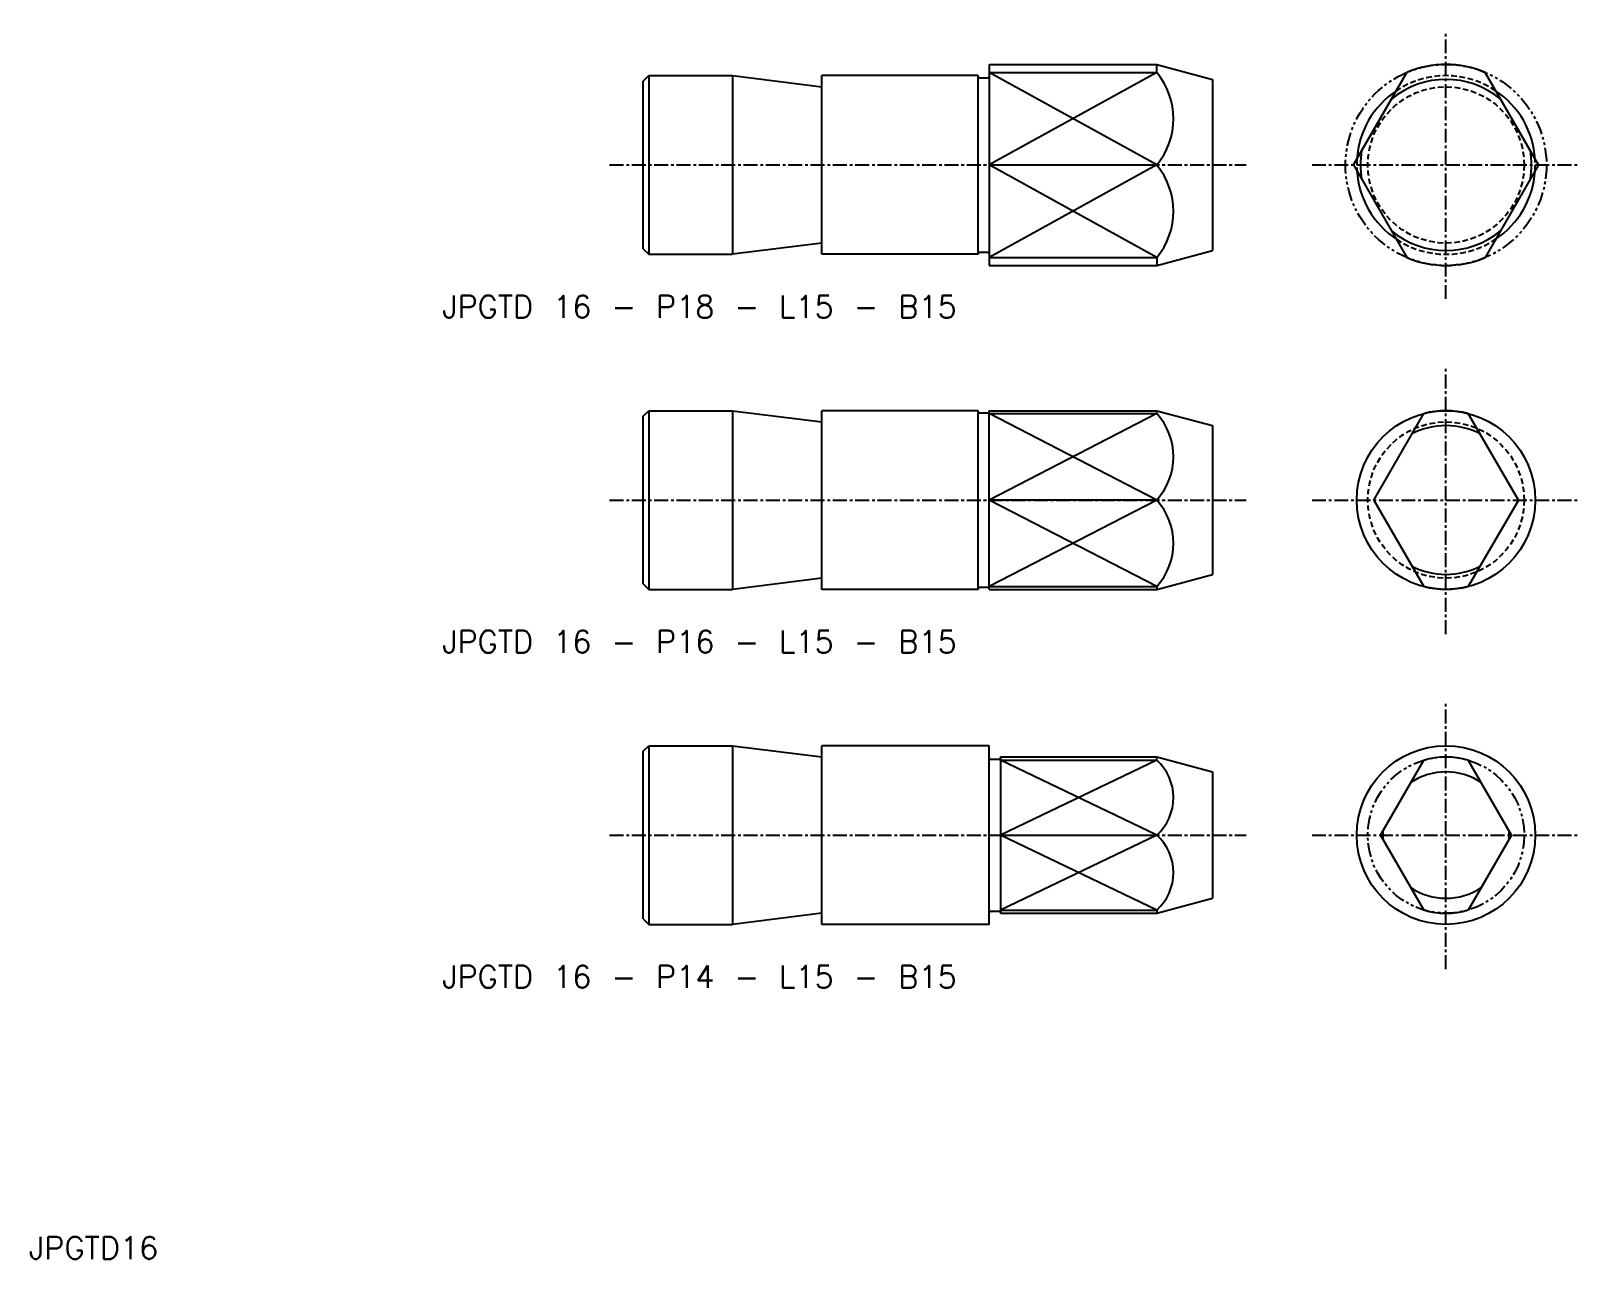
# Model space of a CAD drawing. Extents: x 5 to 144, y 5 to 115.
import ezdxf

# ---------------------------------------------------------------- set-up
doc = ezdxf.new("R2010")
doc.units = 0
for name, pattern in [('CENTER', [2, 1.25, -0.25, 0.25, -0.25]), ('DASHED', [0.75, 0.5, -0.25]), ('PHANTOM', [2.5, 1.25, -0.25, 0.25, -0.25, 0.25, -0.25])]:
    doc.linetypes.add(name, pattern=pattern)
doc.layers.get('0').update_dxf_attribs({"linetype": 'CONTINUOUS'})
doc.layers.add('CENTER', color=1, linetype='CENTER')
doc.styles.get("Standard").update_dxf_attribs({"font": 'txt.shx', "width": 0.8, "bigfont": 'bigfont.shx'})

msp = doc.modelspace()

# ---------------------------------------------------------------- linework, layer by layer
at = {"color": 7, "linetype": 'CONTINUOUS'}
for p, q in [((91, 111.96), (91, 93.96)), ((91, 111.96), (106, 111.96)), ((91, 111.25), (106, 111.25)), ((106, 111.96), (111, 110.62)), ((106, 111.25), (106, 111.96)), ((123.63, 102.96), (128.41, 111.25)), ((140.2, 102.96), (135.41, 111.25)), ((60, 110.46), (60.5, 110.96)), ((60, 95.46), (60, 110.46)), ((60.5, 110.96), (60.5, 94.96)), ((60.5, 110.96), (68, 110.96)), ((68, 110.96), (68, 94.96)), ((68, 110.96), (76, 109.96)), ((90, 110.96), (76, 110.96)), ((76, 94.96), (76, 110.96)), ((90, 94.96), (90, 110.96)), ((90, 110.86), (90, 110.96)), ((90.1, 110.76), (90.9, 110.76)), ((111, 110.62), (111, 95.3)), ((91, 102.96), (106, 102.96)), ((123.63, 102.96), (128.41, 94.67)), ((140.2, 102.96), (135.41, 94.67)), ((76, 95.96), (68, 94.96)), ((60, 95.46), (60.5, 94.96)), ((60.5, 94.96), (68, 94.96)), ((90, 94.96), (76, 94.96)), ((90, 95.06), (90, 94.96)), ((90.1, 95.16), (90.9, 95.16)), ((91, 94.67), (106, 94.67)), ((106, 93.96), (111, 95.3)), ((106, 94.67), (106, 93.96)), ((91, 93.96), (106, 93.96)), ((60, 80.46), (60.5, 80.96)), ((60.5, 80.96), (68, 80.96)), ((60.5, 80.96), (60.5, 64.96)), ((68, 80.96), (76, 79.96)), ((68, 80.96), (68, 64.96)), ((90, 80.96), (76, 80.96)), ((76, 64.96), (76, 80.96)), ((90, 64.96), (90, 80.96)), ((90, 80.86), (90, 80.96)), ((90.1, 80.76), (90.9, 80.76)), ((91, 80.96), (106, 80.96)), ((91, 64.96), (91, 80.96)), ((91, 80.7), (106, 80.7)), ((106, 80.96), (111, 79.62)), ((106, 80.7), (106, 80.96)), ((125.44, 72.96), (129.91, 80.7)), ((138.39, 72.96), (133.91, 80.7)), ((60, 65.46), (60, 80.46)), ((111, 79.62), (111, 66.3)), ((106, 72.96), (91, 72.96)), ((125.44, 72.96), (129.91, 65.21)), ((138.39, 72.96), (133.91, 65.21)), ((60, 65.46), (60.5, 64.96)), ((76, 65.96), (68, 64.96)), ((91, 65.21), (106, 65.21)), ((106, 64.96), (111, 66.3)), ((106, 65.21), (106, 64.96)), ((60.5, 64.96), (68, 64.96)), ((90, 64.96), (76, 64.96)), ((90, 65.06), (90, 64.96)), ((90.1, 65.16), (90.9, 65.16)), ((91, 64.96), (106, 64.96)), ((60, 50.46), (60.5, 50.96)), ((60, 35.46), (60, 50.46)), ((60.5, 50.96), (68, 50.96)), ((60.5, 50.96), (60.5, 34.96)), ((68, 50.96), (68, 34.96)), ((68, 50.96), (76, 49.96)), ((91, 50.96), (76, 50.96)), ((76, 34.96), (76, 50.96)), ((91, 34.96), (91, 50.96)), ((91, 49.86), (91, 49.96)), ((92, 49.96), (106, 49.96)), ((92, 49.96), (92, 35.96)), ((106, 49.96), (111, 48.62)), ((106, 49.67), (106, 49.96)), ((91.1, 49.76), (91.9, 49.76)), ((92, 49.67), (106, 49.67)), ((111, 48.62), (111, 37.3)), ((126.04, 42.96), (129.91, 49.67)), ((137.79, 42.96), (133.91, 49.67)), ((92, 42.96), (106, 42.96)), ((126.04, 42.96), (129.91, 36.25)), ((137.79, 42.96), (133.91, 36.25)), ((91.1, 36.16), (91.9, 36.16)), ((92, 36.25), (106, 36.25)), ((106, 35.96), (111, 37.3)), ((106, 36.25), (106, 35.96)), ((60, 35.46), (60.5, 34.96)), ((60.5, 34.96), (68, 34.96)), ((76, 35.96), (68, 34.96)), ((91, 34.96), (76, 34.96)), ((91, 36.06), (91, 35.96)), ((92, 35.96), (106, 35.96))]:
    msp.add_line(p, q, dxfattribs=at)
at = {"color": 3, "linetype": 'CONTINUOUS'}
for p, q in [((106, 111.25), (91, 102.96)), ((106, 102.96), (91, 111.25)), ((106, 102.96), (91, 94.67)), ((106, 94.67), (91, 102.96)), ((106, 80.7), (91, 72.96)), ((106, 72.96), (91, 80.7)), ((106, 65.21), (91, 72.96)), ((106, 72.96), (91, 65.21)), ((106, 49.67), (92, 42.96)), ((106, 42.96), (92, 49.67)), ((106, 36.25), (92, 42.96)), ((106, 42.96), (92, 36.25))]:
    msp.add_line(p, q, dxfattribs=at)
at = {"color": 3, "linetype": 'PHANTOM'}
for centre, radius in [((131.91, 102.96), 9), ((131.91, 42.96), 7)]:
    msp.add_circle(centre, radius, dxfattribs=at)
at = {"color": 3, "linetype": 'DASHED'}
for centre in [(131.91, 102.96), (131.91, 72.96)]:
    msp.add_circle(centre, 7, dxfattribs=at)
at = {"color": 7, "linetype": 'CONTINUOUS'}
for centre in [(131.91, 72.96), (131.91, 42.96)]:
    msp.add_circle(centre, 8, dxfattribs=at)
for centre, radius, start, end in [((101.02, 107.1), 6.48, 320.2184, 39.7816), ((131.91, 102.96), 9, 67.1146, 112.8854), ((90.1, 110.86), 0.1, 180, 270), ((90.9, 110.86), 0.1, 270, 0), ((131.91, 102.96), 8, 123.7806, 176.2194), ((131.91, 102.96), 7.66, 50.4632, 129.5368), ((131.91, 102.96), 8, 3.7806, 56.2194), ((131.91, 102.96), 7.66, 170.4632, 189.5368), ((131.91, 102.96), 7.66, 350.4632, 9.5368), ((101.02, 98.81), 6.48, 320.2184, 39.7816), ((131.91, 102.96), 8, 183.7806, 236.2194), ((131.91, 102.96), 8, 303.7806, 356.2194), ((131.91, 102.96), 7.66, 230.4632, 309.5368), ((90.1, 95.06), 0.1, 90, 180), ((90.9, 95.06), 0.1, 0, 90), ((131.91, 102.96), 9, 247.1146, 292.8854), ((90.1, 80.86), 0.1, 180, 270), ((90.9, 80.86), 0.1, 270, 0), ((101.75, 76.83), 5.75, 317.6574, 42.3426), ((131.91, 72.96), 8, 75.5225, 104.4775), ((131.91, 72.96), 6.66, 62.6943, 117.3057), ((101.75, 69.08), 5.75, 317.6574, 42.3426), ((131.91, 72.96), 6.66, 242.6943, 297.3057), ((131.91, 72.96), 8, 255.5225, 284.4775), ((90.1, 65.06), 0.1, 90, 180), ((90.9, 65.06), 0.1, 0, 90), ((131.91, 42.96), 7, 73.3985, 106.6015), ((91.1, 49.86), 0.1, 180, 270), ((91.9, 49.86), 0.1, 270, 0), ((103, 46.31), 4.5, 311.8103, 48.1897), ((131.91, 42.96), 5.66, 56.0288, 123.9712), ((131.91, 42.96), 5.66, 176.0288, 183.9712), ((131.91, 42.96), 5.66, 356.0288, 3.9712), ((103, 39.6), 4.5, 311.8103, 48.1897), ((131.91, 42.96), 5.66, 236.0288, 303.9712), ((91.1, 36.06), 0.1, 90, 180), ((91.9, 36.06), 0.1, 0, 90), ((131.91, 42.96), 7, 253.3985, 286.6015)]:
    msp.add_arc(centre, radius, start, end, dxfattribs=at)
at = {"color": 3, "linetype": 'DASHED'}
for start, end in [(56.2194, 123.7806), (176.2194, 183.7806), (356.2194, 3.7806), (236.2194, 303.7806)]:
    msp.add_arc((131.91, 102.96), 8, start, end, dxfattribs=at)
at = {"layer": 'CENTER', "color": 1, "linetype": 'CENTER'}
for p, q in [((131.91, 90.96), (131.91, 114.96)), ((57, 102.96), (114, 102.96)), ((119.91, 102.96), (143.91, 102.96)), ((131.91, 60.96), (131.91, 84.96)), ((57, 72.96), (114, 72.96)), ((119.91, 72.96), (143.91, 72.96)), ((131.91, 30.96), (131.91, 54.96)), ((57, 42.96), (114, 42.96)), ((119.91, 42.96), (143.91, 42.96))]:
    msp.add_line(p, q, dxfattribs=at)

# ---------------------------------------------------------------- texts
at = {"color": 7, "linetype": 'CONTINUOUS'}
for s, p in [('JPGTD 16 - P18 - L15 - B15', (42.01, 89.27)), ('JPGTD 16 - P16 - L15 - B15', (42.01, 59.27)), ('JPGTD 16 - P14 - L15 - B15', (42.01, 29.27)), ('JPGTD16', (5, 5))]:
    msp.add_text(s, height=2, dxfattribs=at).set_placement(p)

doc.saveas('drawing.dxf')
